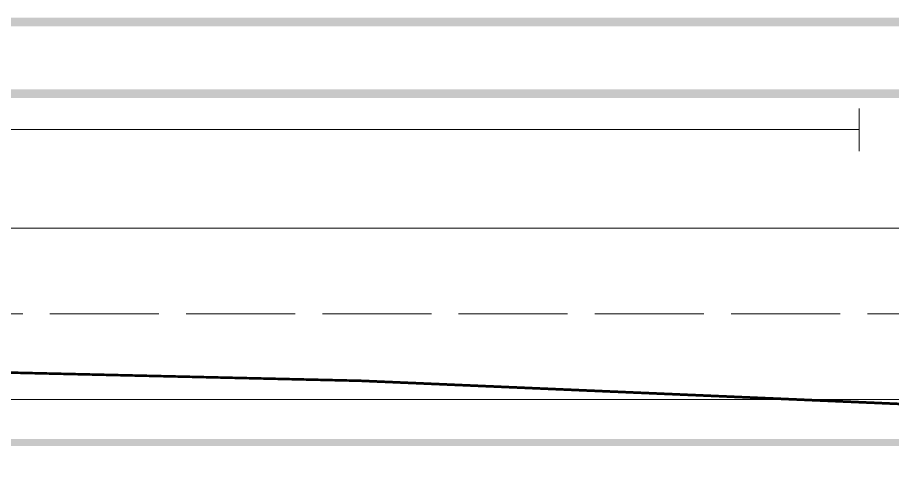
# Model space of a CAD drawing. Header units: millimetres. Extents: x 2315 to 4619, y 1334 to 1897.
# Drawn here: x 4151 to 4212.2, y 1480.2 to 1512 of the extents above; entities that cross this region are included whole.
import ezdxf

# ---------------------------------------------------------------- set-up
doc = ezdxf.new("R2010")
doc.units = ezdxf.units.MM
doc.linetypes.add('PDF_IMPORT', pattern=[1, 0.8, -0.2])
for name, color, linetype, true_color in [('PDF_0-新增征地', 7, 'Continuous', 0x00a5dd), ('PDF_站场道路', 7, 'Continuous', 0x957000), ('PDF_转运站初步方案', 7, 'Continuous', 0x00b85c)]:
    doc.layers.add(name, color=color, linetype=linetype, true_color=true_color)

msp = doc.modelspace()

# ---------------------------------------------------------------- hatches: boundary and pattern name
at = {"layer": 'PDF_转运站初步方案', "true_color": 0x00a5dd, "transparency": 33554559}
for points in [[(3335.528, 1512.011), (3335.528, 1511.4), (4290.164, 1511.4), (4290.164, 1512.011)], [(4290.164, 1506.391), (4290.164, 1507.002), (3343.59, 1507.002), (3343.59, 1506.391)], [(3288.923, 1482.57), (3288.923, 1482.081), (4570.404, 1482.081), (4570.404, 1482.57)]]:
    msp.add_hatch(color=142, dxfattribs=at).paths.add_polyline_path(points)

# ---------------------------------------------------------------- linework, layer by layer
at = {"layer": 'PDF_0-新增征地', "lineweight": 0}
msp.add_lwpolyline([(4054.147, 1490.785, 0.183, 0.183, 0), (4091.956, 1489.869, 0.244, 0.244, 0), (4144.913, 1487.334, 0.183, 0.183, 0), (4175.026, 1486.632, 0.186, 0.186, 0), (4219.219, 1484.738, 0.183, 0.183, 0), (4246.552, 1483.333, 0.183, 0.183, 0), (4280.941, 1481.806, 0.183, 0.183, 0), (4313.497, 1480.279, 0.183, 0.183, 0)], format="xyseb", dxfattribs=at)
at = {"layer": 'PDF_站场道路', "lineweight": 9}
for points in [[(3323.922, 1497.29), (4289.309, 1497.29)], [(3311.889, 1485.318), (4552.263, 1485.318)]]:
    msp.add_lwpolyline(points, dxfattribs=at)
at = {"layer": 'PDF_站场道路', "linetype": 'PDF_IMPORT', "lineweight": 9, "ltscale": 9.528654}
msp.add_lwpolyline([(4542.063, 1491.304), (3317.936, 1491.304)], dxfattribs=at)
at = {"layer": 'PDF_转运站初步方案', "color": 142, "lineweight": 5, "true_color": 0x00a5dd}
for points in [[(4209.904, 1505.658), (4209.904, 1502.665)], [(3419.942, 1504.192), (4209.904, 1504.192)]]:
    msp.add_lwpolyline(points, dxfattribs=at)

doc.saveas('drawing.dxf')
